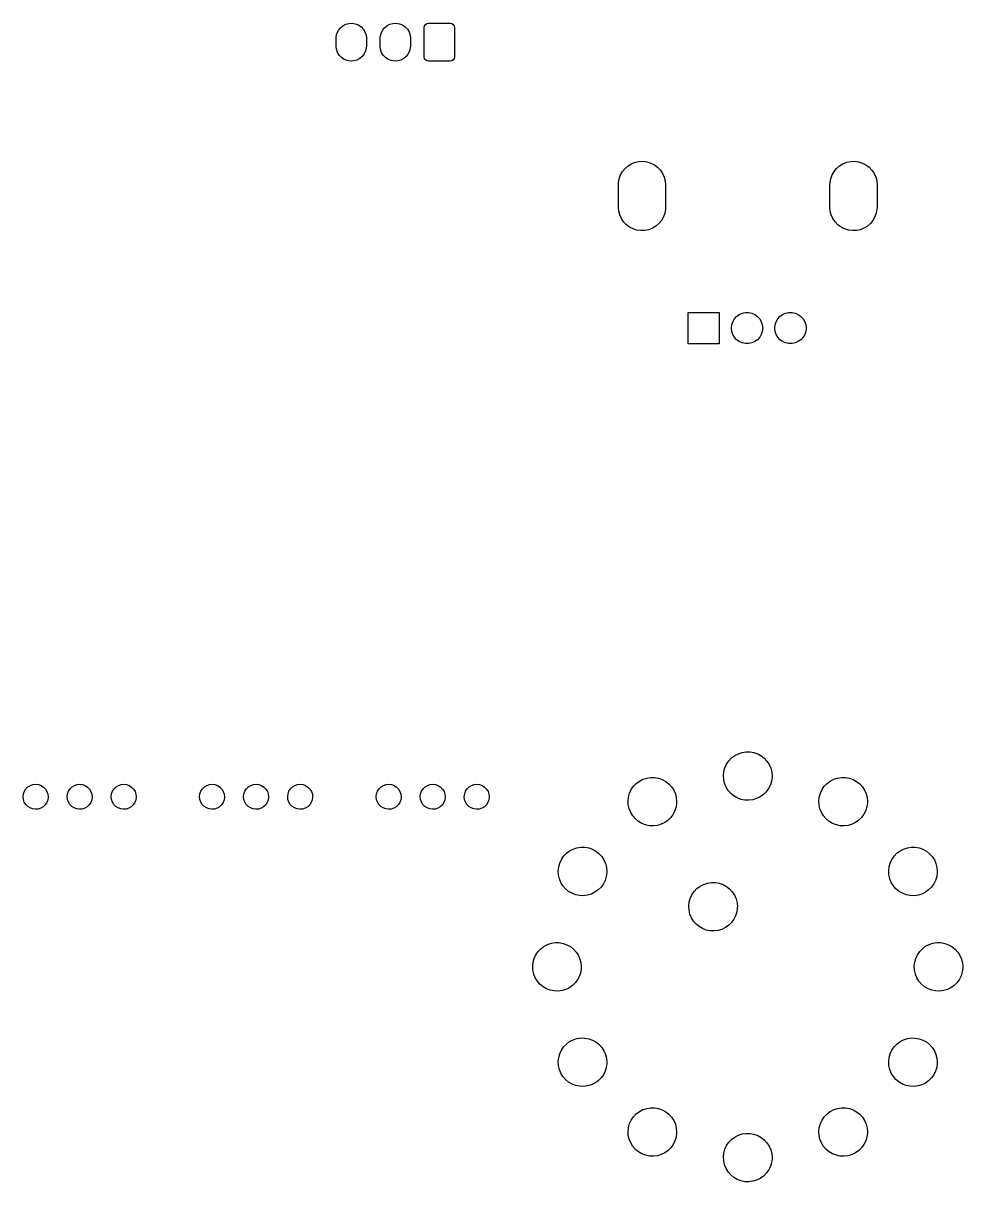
# Model space of a CAD drawing. Extents: x 93 to 206, y -133 to -66.
# Drawn here: x 152.3 to 206.5, y -132.9 to -66.1 of the extents above; entities that cross this region are included whole.
import ezdxf

# ---------------------------------------------------------------- set-up
doc = ezdxf.new("R2010")
doc.units = 0
doc.layers.add('BLACK', color=7, linetype='CONTINUOUS')

msp = doc.modelspace()

# ---------------------------------------------------------------- linework, layer by layer
at = {"layer": 'BLACK', "linetype": 'CONTINUOUS'}
for p, q in [((170.876, -66.1489), (171.057, -66.099)), ((171.057, -66.099), (171.245, -66.0892)), ((171.245, -66.0892), (171.43, -66.1198)), ((171.43, -66.1198), (171.604, -66.1896)), ((173.416, -66.1489), (173.597, -66.099)), ((173.597, -66.099), (173.785, -66.0892)), ((173.785, -66.0892), (173.97, -66.1198)), ((173.97, -66.1198), (174.144, -66.1896)), ((175.479, -66.161), (175.56, -66.1068)), ((175.56, -66.1068), (175.656, -66.0878)), ((175.656, -66.0878), (176.896, -66.0878)), ((176.896, -66.0878), (176.992, -66.1068)), ((176.992, -66.1068), (177.073, -66.161)), ((170.331, -66.8608), (170.372, -66.6774)), ((170.372, -66.6774), (170.452, -66.5071)), ((170.452, -66.5071), (170.566, -66.3578)), ((170.566, -66.3578), (170.71, -66.2365)), ((170.71, -66.2365), (170.876, -66.1489)), ((171.604, -66.1896), (171.76, -66.2953)), ((171.76, -66.2953), (171.889, -66.4318)), ((171.889, -66.4318), (171.986, -66.5929)), ((171.986, -66.5929), (172.046, -66.771)), ((172.046, -66.771), (172.066, -66.9578)), ((172.871, -66.8608), (172.912, -66.6774)), ((172.912, -66.6774), (172.992, -66.5071)), ((172.992, -66.5071), (173.106, -66.3578)), ((173.106, -66.3578), (173.25, -66.2365)), ((173.25, -66.2365), (173.416, -66.1489)), ((174.144, -66.1896), (174.3, -66.2953)), ((174.3, -66.2953), (174.429, -66.4318)), ((174.429, -66.4318), (174.526, -66.5929)), ((174.526, -66.5929), (174.586, -66.771)), ((174.586, -66.771), (174.606, -66.9578)), ((175.406, -66.3378), (175.425, -66.2421)), ((175.406, -68.0278), (175.406, -66.3378)), ((175.425, -66.2421), (175.479, -66.161)), ((177.073, -66.161), (177.127, -66.2421)), ((177.127, -66.2421), (177.146, -66.3378)), ((177.146, -66.3378), (177.146, -68.0278)), ((170.326, -66.9578), (170.331, -66.8608)), ((170.326, -67.4078), (170.326, -66.9578)), ((170.346, -67.5946), (170.326, -67.4078)), ((172.066, -67.4078), (172.061, -67.5048)), ((172.066, -66.9578), (172.066, -67.4078)), ((172.866, -66.9578), (172.871, -66.8608)), ((172.866, -67.4078), (172.866, -66.9578)), ((172.886, -67.5946), (172.866, -67.4078)), ((174.606, -67.4078), (174.601, -67.5048)), ((174.606, -66.9578), (174.606, -67.4078)), ((170.406, -67.7727), (170.346, -67.5946)), ((170.503, -67.9338), (170.406, -67.7727)), ((170.632, -68.0703), (170.503, -67.9338)), ((170.788, -68.176), (170.632, -68.0703)), ((171.682, -68.1291), (171.516, -68.2167)), ((171.826, -68.0078), (171.682, -68.1291)), ((171.94, -67.8585), (171.826, -68.0078)), ((172.02, -67.6882), (171.94, -67.8585)), ((172.061, -67.5048), (172.02, -67.6882)), ((172.946, -67.7727), (172.886, -67.5946)), ((173.043, -67.9338), (172.946, -67.7727)), ((173.172, -68.0703), (173.043, -67.9338)), ((173.328, -68.176), (173.172, -68.0703)), ((174.222, -68.1291), (174.056, -68.2167)), ((174.366, -68.0078), (174.222, -68.1291)), ((174.48, -67.8585), (174.366, -68.0078)), ((174.56, -67.6882), (174.48, -67.8585)), ((174.601, -67.5048), (174.56, -67.6882)), ((175.425, -68.1235), (175.406, -68.0278)), ((175.479, -68.2046), (175.425, -68.1235)), ((177.127, -68.1235), (177.073, -68.2046)), ((177.146, -68.0278), (177.127, -68.1235)), ((170.962, -68.2458), (170.788, -68.176)), ((171.147, -68.2764), (170.962, -68.2458)), ((171.335, -68.2666), (171.147, -68.2764)), ((171.516, -68.2167), (171.335, -68.2666)), ((173.502, -68.2458), (173.328, -68.176)), ((173.687, -68.2764), (173.502, -68.2458)), ((173.875, -68.2666), (173.687, -68.2764)), ((174.056, -68.2167), (173.875, -68.2666)), ((175.56, -68.2588), (175.479, -68.2046)), ((175.656, -68.2778), (175.56, -68.2588)), ((176.896, -68.2778), (175.656, -68.2778)), ((176.992, -68.2588), (176.896, -68.2778)), ((177.073, -68.2046), (176.992, -68.2588)), ((187.355, -74.1946), (187.569, -74.1102)), ((187.569, -74.1102), (187.794, -74.0629)), ((187.794, -74.0629), (188.024, -74.0543)), ((188.024, -74.0543), (188.252, -74.0845)), ((188.252, -74.0845), (188.472, -74.1527)), ((188.472, -74.1527), (188.677, -74.2569)), ((199.547, -74.1946), (199.761, -74.1102)), ((199.761, -74.1102), (199.986, -74.0629)), ((199.986, -74.0629), (200.216, -74.0543)), ((200.216, -74.0543), (200.444, -74.0845)), ((200.444, -74.0845), (200.664, -74.1527)), ((200.664, -74.1527), (200.869, -74.2569)), ((186.725, -74.8423), (186.839, -74.6425)), ((186.839, -74.6425), (186.985, -74.4647)), ((186.985, -74.4647), (187.159, -74.3139)), ((187.159, -74.3139), (187.355, -74.1946)), ((188.677, -74.2569), (188.861, -74.3942)), ((188.861, -74.3942), (189.02, -74.5606)), ((189.02, -74.5606), (189.148, -74.7514)), ((189.148, -74.7514), (189.243, -74.9611)), ((198.917, -74.8423), (199.031, -74.6425)), ((199.031, -74.6425), (199.177, -74.4647)), ((199.177, -74.4647), (199.351, -74.3139)), ((199.351, -74.3139), (199.547, -74.1946)), ((200.869, -74.2569), (201.053, -74.3942)), ((201.053, -74.3942), (201.212, -74.5606)), ((201.212, -74.5606), (201.34, -74.7514)), ((201.34, -74.7514), (201.435, -74.9611)), ((186.6, -75.4128), (186.606, -75.2848)), ((186.6, -76.6928), (186.6, -75.4128)), ((186.606, -75.2848), (186.647, -75.0585)), ((186.647, -75.0585), (186.725, -74.8423)), ((189.243, -74.9611), (189.301, -75.1837)), ((189.301, -75.1837), (189.32, -75.4128)), ((189.32, -75.4128), (189.32, -76.6928)), ((198.792, -75.4128), (198.798, -75.2848)), ((198.792, -76.6928), (198.792, -75.4128)), ((198.798, -75.2848), (198.839, -75.0585)), ((198.839, -75.0585), (198.917, -74.8423)), ((201.435, -74.9611), (201.493, -75.1837)), ((201.493, -75.1837), (201.512, -75.4128)), ((201.512, -75.4128), (201.512, -76.6928)), ((186.619, -76.9219), (186.6, -76.6928)), ((189.314, -76.8208), (189.273, -77.0471)), ((189.32, -76.6928), (189.314, -76.8208)), ((198.811, -76.9219), (198.792, -76.6928)), ((201.506, -76.8208), (201.465, -77.0471)), ((201.512, -76.6928), (201.506, -76.8208)), ((186.677, -77.1445), (186.619, -76.9219)), ((186.772, -77.3542), (186.677, -77.1445)), ((186.9, -77.545), (186.772, -77.3542)), ((189.081, -77.4631), (188.935, -77.6409)), ((189.195, -77.2633), (189.081, -77.4631)), ((189.273, -77.0471), (189.195, -77.2633)), ((198.869, -77.1445), (198.811, -76.9219)), ((198.964, -77.3542), (198.869, -77.1445)), ((199.092, -77.545), (198.964, -77.3542)), ((201.273, -77.4631), (201.127, -77.6409)), ((201.387, -77.2633), (201.273, -77.4631)), ((201.465, -77.0471), (201.387, -77.2633)), ((187.059, -77.7114), (186.9, -77.545)), ((187.243, -77.8487), (187.059, -77.7114)), ((187.448, -77.9529), (187.243, -77.8487)), ((187.668, -78.0211), (187.448, -77.9529)), ((187.896, -78.0513), (187.668, -78.0211)), ((188.126, -78.0427), (187.896, -78.0513)), ((188.351, -77.9954), (188.126, -78.0427)), ((188.565, -77.911), (188.351, -77.9954)), ((188.761, -77.7917), (188.565, -77.911)), ((188.935, -77.6409), (188.761, -77.7917)), ((199.251, -77.7114), (199.092, -77.545)), ((199.435, -77.8487), (199.251, -77.7114)), ((199.64, -77.9529), (199.435, -77.8487)), ((199.86, -78.0211), (199.64, -77.9529)), ((200.088, -78.0513), (199.86, -78.0211)), ((200.318, -78.0427), (200.088, -78.0513)), ((200.543, -77.9954), (200.318, -78.0427)), ((200.757, -77.911), (200.543, -77.9954)), ((200.953, -77.7917), (200.757, -77.911)), ((201.127, -77.6409), (200.953, -77.7917)), ((190.616, -84.5728), (190.616, -82.7728)), ((190.616, -82.7728), (192.416, -82.7728)), ((192.416, -82.7728), (192.416, -84.5728)), ((193.566, -82.8934), (193.738, -82.8168)), ((193.738, -82.8168), (193.922, -82.7777)), ((193.922, -82.7777), (194.11, -82.7777)), ((194.11, -82.7777), (194.294, -82.8168)), ((194.294, -82.8168), (194.466, -82.8934)), ((196.066, -82.8934), (196.238, -82.8168)), ((196.238, -82.8168), (196.422, -82.7777)), ((196.422, -82.7777), (196.61, -82.7777)), ((196.61, -82.7777), (196.794, -82.8168)), ((196.794, -82.8168), (196.966, -82.8934)), ((193.116, -83.6728), (193.136, -83.4857)), ((193.136, -83.4857), (193.194, -83.3067)), ((193.194, -83.3067), (193.288, -83.1438)), ((193.288, -83.1438), (193.414, -83.004)), ((193.414, -83.004), (193.566, -82.8934)), ((194.466, -82.8934), (194.618, -83.004)), ((194.618, -83.004), (194.744, -83.1438)), ((194.744, -83.1438), (194.838, -83.3067)), ((194.838, -83.3067), (194.896, -83.4857)), ((194.896, -83.4857), (194.916, -83.6728)), ((195.616, -83.6728), (195.636, -83.4857)), ((195.636, -83.4857), (195.694, -83.3067)), ((195.694, -83.3067), (195.788, -83.1438)), ((195.788, -83.1438), (195.914, -83.004)), ((195.914, -83.004), (196.066, -82.8934)), ((196.966, -82.8934), (197.118, -83.004)), ((197.118, -83.004), (197.244, -83.1438)), ((197.244, -83.1438), (197.338, -83.3067)), ((197.338, -83.3067), (197.396, -83.4857)), ((197.396, -83.4857), (197.416, -83.6728)), ((193.136, -83.8599), (193.116, -83.6728)), ((193.194, -84.0389), (193.136, -83.8599)), ((193.288, -84.2018), (193.194, -84.0389)), ((194.838, -84.0389), (194.744, -84.2018)), ((194.896, -83.8599), (194.838, -84.0389)), ((194.916, -83.6728), (194.896, -83.8599)), ((195.636, -83.8599), (195.616, -83.6728)), ((195.694, -84.0389), (195.636, -83.8599)), ((195.788, -84.2018), (195.694, -84.0389)), ((197.338, -84.0389), (197.244, -84.2018)), ((197.396, -83.8599), (197.338, -84.0389)), ((197.416, -83.6728), (197.396, -83.8599)), ((192.416, -84.5728), (190.616, -84.5728)), ((193.414, -84.3416), (193.288, -84.2018)), ((193.566, -84.4522), (193.414, -84.3416)), ((193.738, -84.5288), (193.566, -84.4522)), ((193.922, -84.5679), (193.738, -84.5288)), ((194.11, -84.5679), (193.922, -84.5679)), ((194.294, -84.5288), (194.11, -84.5679)), ((194.466, -84.4522), (194.294, -84.5288)), ((194.618, -84.3416), (194.466, -84.4522)), ((194.744, -84.2018), (194.618, -84.3416)), ((195.914, -84.3416), (195.788, -84.2018)), ((196.066, -84.4522), (195.914, -84.3416)), ((196.238, -84.5288), (196.066, -84.4522)), ((196.422, -84.5679), (196.238, -84.5288)), ((196.61, -84.5679), (196.422, -84.5679)), ((196.794, -84.5288), (196.61, -84.5679)), ((196.966, -84.4522), (196.794, -84.5288)), ((197.118, -84.3416), (196.966, -84.4522)), ((197.244, -84.2018), (197.118, -84.3416)), ((193.31, -108.318), (193.513, -108.212)), ((193.513, -108.212), (193.732, -108.141)), ((193.732, -108.141), (193.958, -108.106)), ((193.958, -108.106), (194.188, -108.109)), ((194.188, -108.109), (194.414, -108.149)), ((194.414, -108.149), (194.63, -108.226)), ((194.63, -108.226), (194.831, -108.337)), ((192.742, -109.019), (192.839, -108.811)), ((192.839, -108.811), (192.968, -108.622)), ((192.968, -108.622), (193.127, -108.456)), ((193.127, -108.456), (193.31, -108.318)), ((194.831, -108.337), (195.011, -108.479)), ((195.011, -108.479), (195.165, -108.649)), ((195.165, -108.649), (195.29, -108.841)), ((195.29, -108.841), (195.381, -109.052)), ((192.656, -109.469), (192.681, -109.24)), ((192.67, -109.698), (192.656, -109.469)), ((192.681, -109.24), (192.742, -109.019)), ((195.381, -109.052), (195.437, -109.274)), ((195.454, -109.571), (195.424, -109.799)), ((195.437, -109.274), (195.456, -109.503)), ((195.456, -109.503), (195.454, -109.571)), ((152.442, -110.243), (152.556, -110.131)), ((152.556, -110.131), (152.693, -110.047)), ((152.693, -110.047), (152.845, -109.995)), ((152.845, -109.995), (153.005, -109.978)), ((153.005, -109.978), (153.164, -109.997)), ((153.164, -109.997), (153.315, -110.051)), ((153.315, -110.051), (153.451, -110.137)), ((153.451, -110.137), (153.564, -110.251)), ((154.982, -110.243), (155.096, -110.131)), ((155.096, -110.131), (155.233, -110.047)), ((155.233, -110.047), (155.385, -109.995)), ((155.385, -109.995), (155.545, -109.978)), ((155.545, -109.978), (155.704, -109.997)), ((155.704, -109.997), (155.855, -110.051)), ((155.855, -110.051), (155.991, -110.137)), ((155.991, -110.137), (156.104, -110.251)), ((157.522, -110.243), (157.636, -110.131)), ((157.636, -110.131), (157.773, -110.047)), ((157.773, -110.047), (157.925, -109.995)), ((157.925, -109.995), (158.085, -109.978)), ((158.085, -109.978), (158.244, -109.997)), ((158.244, -109.997), (158.395, -110.051)), ((158.395, -110.051), (158.531, -110.137)), ((158.531, -110.137), (158.644, -110.251)), ((162.612, -110.243), (162.726, -110.131)), ((162.726, -110.131), (162.863, -110.047)), ((162.863, -110.047), (163.015, -109.995)), ((163.015, -109.995), (163.175, -109.978)), ((163.175, -109.978), (163.334, -109.997)), ((163.334, -109.997), (163.485, -110.051)), ((163.485, -110.051), (163.621, -110.137)), ((163.621, -110.137), (163.734, -110.251)), ((165.152, -110.243), (165.266, -110.131)), ((165.266, -110.131), (165.403, -110.047)), ((165.403, -110.047), (165.555, -109.995)), ((165.555, -109.995), (165.715, -109.978)), ((165.715, -109.978), (165.874, -109.997)), ((165.874, -109.997), (166.025, -110.051)), ((166.025, -110.051), (166.161, -110.137)), ((166.161, -110.137), (166.274, -110.251)), ((167.692, -110.243), (167.806, -110.131)), ((167.806, -110.131), (167.943, -110.047)), ((167.943, -110.047), (168.095, -109.995)), ((168.095, -109.995), (168.255, -109.978)), ((168.255, -109.978), (168.414, -109.997)), ((168.414, -109.997), (168.565, -110.051)), ((168.565, -110.051), (168.701, -110.137)), ((168.701, -110.137), (168.814, -110.251)), ((172.797, -110.243), (172.912, -110.131)), ((172.912, -110.131), (173.048, -110.047)), ((173.048, -110.047), (173.2, -109.995)), ((173.2, -109.995), (173.36, -109.978)), ((173.36, -109.978), (173.519, -109.997)), ((173.519, -109.997), (173.671, -110.051)), ((173.671, -110.051), (173.806, -110.137)), ((173.806, -110.137), (173.919, -110.251)), ((175.337, -110.243), (175.452, -110.131)), ((175.452, -110.131), (175.588, -110.047)), ((175.588, -110.047), (175.74, -109.995)), ((175.74, -109.995), (175.9, -109.978)), ((175.9, -109.978), (176.059, -109.997)), ((176.059, -109.997), (176.211, -110.051)), ((176.211, -110.051), (176.346, -110.137)), ((176.346, -110.137), (176.459, -110.251)), ((177.877, -110.243), (177.992, -110.131)), ((177.992, -110.131), (178.128, -110.047)), ((178.128, -110.047), (178.28, -109.995)), ((178.28, -109.995), (178.44, -109.978)), ((178.44, -109.978), (178.599, -109.997)), ((178.599, -109.997), (178.751, -110.051)), ((178.751, -110.051), (178.886, -110.137)), ((178.886, -110.137), (178.999, -110.251)), ((187.339, -110.285), (187.468, -110.095)), ((187.468, -110.095), (187.627, -109.93)), ((187.627, -109.93), (187.81, -109.792)), ((187.81, -109.792), (188.013, -109.686)), ((188.013, -109.686), (188.232, -109.615)), ((188.232, -109.615), (188.458, -109.58)), ((188.458, -109.58), (188.688, -109.583)), ((188.688, -109.583), (188.914, -109.623)), ((188.914, -109.623), (189.13, -109.7)), ((189.13, -109.7), (189.331, -109.81)), ((189.331, -109.81), (189.511, -109.953)), ((189.511, -109.953), (189.665, -110.122)), ((189.665, -110.122), (189.79, -110.315)), ((192.72, -109.921), (192.67, -109.698)), ((192.806, -110.134), (192.72, -109.921)), ((192.926, -110.33), (192.806, -110.134)), ((195.256, -110.224), (195.122, -110.41)), ((195.358, -110.018), (195.256, -110.224)), ((195.424, -109.799), (195.358, -110.018)), ((198.339, -110.285), (198.468, -110.095)), ((198.468, -110.095), (198.627, -109.93)), ((198.627, -109.93), (198.81, -109.792)), ((198.81, -109.792), (199.013, -109.686)), ((199.013, -109.686), (199.232, -109.615)), ((199.232, -109.615), (199.458, -109.58)), ((199.458, -109.58), (199.688, -109.583)), ((199.688, -109.583), (199.914, -109.623)), ((199.914, -109.623), (200.13, -109.7)), ((200.13, -109.7), (200.331, -109.81)), ((200.331, -109.81), (200.511, -109.953)), ((200.511, -109.953), (200.665, -110.122)), ((200.665, -110.122), (200.79, -110.315)), ((152.28, -110.688), (152.3, -110.529)), ((152.295, -110.848), (152.28, -110.688)), ((152.346, -111), (152.295, -110.848)), ((152.3, -110.529), (152.355, -110.378)), ((152.355, -110.378), (152.442, -110.243)), ((153.564, -110.251), (153.649, -110.387)), ((153.697, -110.877), (153.64, -111.028)), ((153.649, -110.387), (153.702, -110.539)), ((153.719, -110.719), (153.697, -110.877)), ((153.702, -110.539), (153.72, -110.698)), ((153.72, -110.698), (153.719, -110.719)), ((154.82, -110.688), (154.84, -110.529)), ((154.835, -110.848), (154.82, -110.688)), ((154.886, -111), (154.835, -110.848)), ((154.84, -110.529), (154.895, -110.378)), ((154.895, -110.378), (154.982, -110.243)), ((156.104, -110.251), (156.189, -110.387)), ((156.237, -110.877), (156.18, -111.028)), ((156.189, -110.387), (156.242, -110.539)), ((156.259, -110.719), (156.237, -110.877)), ((156.242, -110.539), (156.26, -110.698)), ((156.26, -110.698), (156.259, -110.719)), ((157.36, -110.688), (157.38, -110.529)), ((157.375, -110.848), (157.36, -110.688)), ((157.426, -111), (157.375, -110.848)), ((157.38, -110.529), (157.435, -110.378)), ((157.435, -110.378), (157.522, -110.243)), ((158.644, -110.251), (158.729, -110.387)), ((158.777, -110.877), (158.72, -111.028)), ((158.729, -110.387), (158.782, -110.539)), ((158.799, -110.719), (158.777, -110.877)), ((158.782, -110.539), (158.8, -110.698)), ((158.8, -110.698), (158.799, -110.719)), ((162.45, -110.688), (162.47, -110.529)), ((162.465, -110.848), (162.45, -110.688)), ((162.516, -111), (162.465, -110.848)), ((162.47, -110.529), (162.525, -110.378)), ((162.525, -110.378), (162.612, -110.243)), ((163.734, -110.251), (163.819, -110.387)), ((163.867, -110.877), (163.81, -111.028)), ((163.819, -110.387), (163.872, -110.539)), ((163.889, -110.719), (163.867, -110.877)), ((163.872, -110.539), (163.89, -110.698)), ((163.89, -110.698), (163.889, -110.719)), ((164.99, -110.688), (165.01, -110.529)), ((165.005, -110.848), (164.99, -110.688)), ((165.056, -111), (165.005, -110.848)), ((165.01, -110.529), (165.065, -110.378)), ((165.065, -110.378), (165.152, -110.243)), ((166.274, -110.251), (166.359, -110.387)), ((166.407, -110.877), (166.35, -111.028)), ((166.359, -110.387), (166.412, -110.539)), ((166.429, -110.719), (166.407, -110.877)), ((166.412, -110.539), (166.43, -110.698)), ((166.43, -110.698), (166.429, -110.719)), ((167.53, -110.688), (167.55, -110.529)), ((167.545, -110.848), (167.53, -110.688)), ((167.596, -111), (167.545, -110.848)), ((167.55, -110.529), (167.605, -110.378)), ((167.605, -110.378), (167.692, -110.243)), ((168.814, -110.251), (168.899, -110.387)), ((168.947, -110.877), (168.89, -111.028)), ((168.899, -110.387), (168.952, -110.539)), ((168.969, -110.719), (168.947, -110.877)), ((168.952, -110.539), (168.97, -110.698)), ((168.97, -110.698), (168.969, -110.719)), ((172.635, -110.688), (172.655, -110.529)), ((172.651, -110.848), (172.635, -110.688)), ((172.701, -111), (172.651, -110.848)), ((172.655, -110.529), (172.71, -110.378)), ((172.71, -110.378), (172.797, -110.243)), ((173.919, -110.251), (174.004, -110.387)), ((174.052, -110.877), (173.995, -111.028)), ((174.004, -110.387), (174.057, -110.539)), ((174.075, -110.719), (174.052, -110.877)), ((174.057, -110.539), (174.075, -110.698)), ((174.075, -110.698), (174.075, -110.719)), ((175.175, -110.688), (175.195, -110.529)), ((175.191, -110.848), (175.175, -110.688)), ((175.241, -111), (175.191, -110.848)), ((175.195, -110.529), (175.25, -110.378)), ((175.25, -110.378), (175.337, -110.243)), ((176.459, -110.251), (176.544, -110.387)), ((176.592, -110.877), (176.535, -111.028)), ((176.544, -110.387), (176.597, -110.539)), ((176.615, -110.719), (176.592, -110.877)), ((176.597, -110.539), (176.615, -110.698)), ((176.615, -110.698), (176.615, -110.719)), ((177.715, -110.688), (177.735, -110.529)), ((177.731, -110.848), (177.715, -110.688)), ((177.781, -111), (177.731, -110.848)), ((177.735, -110.529), (177.79, -110.378)), ((177.79, -110.378), (177.877, -110.243)), ((178.999, -110.251), (179.084, -110.387)), ((179.132, -110.877), (179.075, -111.028)), ((179.084, -110.387), (179.137, -110.539)), ((179.155, -110.719), (179.132, -110.877)), ((179.137, -110.539), (179.155, -110.698)), ((179.155, -110.698), (179.155, -110.719)), ((187.156, -110.942), (187.181, -110.714)), ((187.181, -110.714), (187.242, -110.493)), ((187.242, -110.493), (187.339, -110.285)), ((189.79, -110.315), (189.881, -110.525)), ((189.881, -110.525), (189.937, -110.748)), ((189.937, -110.748), (189.956, -110.977)), ((193.076, -110.503), (192.926, -110.33)), ((193.253, -110.65), (193.076, -110.503)), ((193.451, -110.765), (193.253, -110.65)), ((193.665, -110.847), (193.451, -110.765)), ((193.89, -110.893), (193.665, -110.847)), ((194.12, -110.901), (193.89, -110.893)), ((194.347, -110.872), (194.12, -110.901)), ((194.567, -110.806), (194.347, -110.872)), ((194.773, -110.705), (194.567, -110.806)), ((194.96, -110.572), (194.773, -110.705)), ((195.122, -110.41), (194.96, -110.572)), ((198.156, -110.942), (198.181, -110.714)), ((198.181, -110.714), (198.242, -110.493)), ((198.242, -110.493), (198.339, -110.285)), ((200.79, -110.315), (200.881, -110.525)), ((200.881, -110.525), (200.937, -110.748)), ((200.937, -110.748), (200.956, -110.977)), ((152.429, -111.138), (152.346, -111)), ((152.541, -111.253), (152.429, -111.138)), ((152.675, -111.341), (152.541, -111.253)), ((152.825, -111.397), (152.675, -111.341)), ((152.985, -111.418), (152.825, -111.397)), ((153.144, -111.404), (152.985, -111.418)), ((153.297, -111.354), (153.144, -111.404)), ((153.435, -111.272), (153.297, -111.354)), ((153.551, -111.161), (153.435, -111.272)), ((153.64, -111.028), (153.551, -111.161)), ((154.969, -111.138), (154.886, -111)), ((155.081, -111.253), (154.969, -111.138)), ((155.215, -111.341), (155.081, -111.253)), ((155.365, -111.397), (155.215, -111.341)), ((155.525, -111.418), (155.365, -111.397)), ((155.684, -111.404), (155.525, -111.418)), ((155.837, -111.354), (155.684, -111.404)), ((155.975, -111.272), (155.837, -111.354)), ((156.091, -111.161), (155.975, -111.272)), ((156.18, -111.028), (156.091, -111.161)), ((157.509, -111.138), (157.426, -111)), ((157.621, -111.253), (157.509, -111.138)), ((157.755, -111.341), (157.621, -111.253)), ((157.905, -111.397), (157.755, -111.341)), ((158.065, -111.418), (157.905, -111.397)), ((158.224, -111.404), (158.065, -111.418)), ((158.377, -111.354), (158.224, -111.404)), ((158.515, -111.272), (158.377, -111.354)), ((158.631, -111.161), (158.515, -111.272)), ((158.72, -111.028), (158.631, -111.161)), ((162.599, -111.138), (162.516, -111)), ((162.711, -111.253), (162.599, -111.138)), ((162.845, -111.341), (162.711, -111.253)), ((162.995, -111.397), (162.845, -111.341)), ((163.155, -111.418), (162.995, -111.397)), ((163.314, -111.404), (163.155, -111.418)), ((163.467, -111.354), (163.314, -111.404)), ((163.605, -111.272), (163.467, -111.354)), ((163.721, -111.161), (163.605, -111.272)), ((163.81, -111.028), (163.721, -111.161)), ((165.139, -111.138), (165.056, -111)), ((165.251, -111.253), (165.139, -111.138)), ((165.385, -111.341), (165.251, -111.253)), ((165.535, -111.397), (165.385, -111.341)), ((165.695, -111.418), (165.535, -111.397)), ((165.854, -111.404), (165.695, -111.418)), ((166.007, -111.354), (165.854, -111.404)), ((166.145, -111.272), (166.007, -111.354)), ((166.261, -111.161), (166.145, -111.272)), ((166.35, -111.028), (166.261, -111.161)), ((167.679, -111.138), (167.596, -111)), ((167.791, -111.253), (167.679, -111.138)), ((167.925, -111.341), (167.791, -111.253)), ((168.075, -111.397), (167.925, -111.341)), ((168.235, -111.418), (168.075, -111.397)), ((168.394, -111.404), (168.235, -111.418)), ((168.547, -111.354), (168.394, -111.404)), ((168.685, -111.272), (168.547, -111.354)), ((168.801, -111.161), (168.685, -111.272)), ((168.89, -111.028), (168.801, -111.161)), ((172.785, -111.138), (172.701, -111)), ((172.896, -111.253), (172.785, -111.138)), ((173.03, -111.341), (172.896, -111.253)), ((173.181, -111.397), (173.03, -111.341)), ((173.34, -111.418), (173.181, -111.397)), ((173.5, -111.404), (173.34, -111.418)), ((173.652, -111.354), (173.5, -111.404)), ((173.79, -111.272), (173.652, -111.354)), ((173.907, -111.161), (173.79, -111.272)), ((173.995, -111.028), (173.907, -111.161)), ((175.325, -111.138), (175.241, -111)), ((175.436, -111.253), (175.325, -111.138)), ((175.57, -111.341), (175.436, -111.253)), ((175.721, -111.397), (175.57, -111.341)), ((175.88, -111.418), (175.721, -111.397)), ((176.04, -111.404), (175.88, -111.418)), ((176.192, -111.354), (176.04, -111.404)), ((176.33, -111.272), (176.192, -111.354)), ((176.447, -111.161), (176.33, -111.272)), ((176.535, -111.028), (176.447, -111.161)), ((177.865, -111.138), (177.781, -111)), ((177.976, -111.253), (177.865, -111.138)), ((178.11, -111.341), (177.976, -111.253)), ((178.261, -111.397), (178.11, -111.341)), ((178.42, -111.418), (178.261, -111.397)), ((178.58, -111.404), (178.42, -111.418)), ((178.732, -111.354), (178.58, -111.404)), ((178.87, -111.272), (178.732, -111.354)), ((178.987, -111.161), (178.87, -111.272)), ((179.075, -111.028), (178.987, -111.161)), ((187.17, -111.171), (187.156, -110.942)), ((187.22, -111.395), (187.17, -111.171)), ((187.306, -111.608), (187.22, -111.395)), ((189.858, -111.492), (189.756, -111.698)), ((189.924, -111.272), (189.858, -111.492)), ((189.954, -111.045), (189.924, -111.272)), ((189.956, -110.977), (189.954, -111.045)), ((198.17, -111.171), (198.156, -110.942)), ((198.22, -111.395), (198.17, -111.171)), ((198.306, -111.608), (198.22, -111.395)), ((200.858, -111.492), (200.756, -111.698)), ((200.924, -111.272), (200.858, -111.492)), ((200.954, -111.045), (200.924, -111.272)), ((200.956, -110.977), (200.954, -111.045)), ((187.426, -111.803), (187.306, -111.608)), ((187.576, -111.977), (187.426, -111.803)), ((187.753, -112.123), (187.576, -111.977)), ((187.951, -112.239), (187.753, -112.123)), ((188.165, -112.321), (187.951, -112.239)), ((189.273, -112.179), (189.067, -112.28)), ((189.46, -112.046), (189.273, -112.179)), ((189.622, -111.884), (189.46, -112.046)), ((189.756, -111.698), (189.622, -111.884)), ((198.426, -111.803), (198.306, -111.608)), ((198.576, -111.977), (198.426, -111.803)), ((198.753, -112.123), (198.576, -111.977)), ((198.951, -112.239), (198.753, -112.123)), ((199.165, -112.321), (198.951, -112.239)), ((200.273, -112.179), (200.067, -112.28)), ((200.46, -112.046), (200.273, -112.179)), ((200.622, -111.884), (200.46, -112.046)), ((200.756, -111.698), (200.622, -111.884)), ((188.39, -112.367), (188.165, -112.321)), ((188.62, -112.375), (188.39, -112.367)), ((188.847, -112.346), (188.62, -112.375)), ((189.067, -112.28), (188.847, -112.346)), ((199.39, -112.367), (199.165, -112.321)), ((199.62, -112.375), (199.39, -112.367)), ((199.847, -112.346), (199.62, -112.375)), ((200.067, -112.28), (199.847, -112.346)), ((183.312, -114.311), (183.442, -114.122)), ((183.442, -114.122), (183.6, -113.956)), ((183.6, -113.956), (183.784, -113.818)), ((183.784, -113.818), (183.987, -113.712)), ((183.987, -113.712), (184.205, -113.641)), ((184.205, -113.641), (184.432, -113.606)), ((184.432, -113.606), (184.661, -113.609)), ((184.661, -113.609), (184.887, -113.649)), ((184.887, -113.649), (185.104, -113.726)), ((185.104, -113.726), (185.304, -113.837)), ((185.304, -113.837), (185.485, -113.979)), ((185.485, -113.979), (185.639, -114.149)), ((185.639, -114.149), (185.764, -114.341)), ((202.365, -114.311), (202.494, -114.122)), ((202.494, -114.122), (202.653, -113.956)), ((202.653, -113.956), (202.836, -113.818)), ((202.836, -113.818), (203.04, -113.712)), ((203.04, -113.712), (203.258, -113.641)), ((203.258, -113.641), (203.485, -113.606)), ((203.485, -113.606), (203.714, -113.609)), ((203.714, -113.609), (203.94, -113.649)), ((203.94, -113.649), (204.156, -113.726)), ((204.156, -113.726), (204.357, -113.837)), ((204.357, -113.837), (204.537, -113.979)), ((204.537, -113.979), (204.691, -114.149)), ((204.691, -114.149), (204.816, -114.341)), ((183.13, -114.969), (183.155, -114.74)), ((183.155, -114.74), (183.216, -114.519)), ((183.216, -114.519), (183.312, -114.311)), ((185.764, -114.341), (185.855, -114.552)), ((185.855, -114.552), (185.911, -114.774)), ((185.911, -114.774), (185.93, -115.003)), ((202.183, -114.969), (202.207, -114.74)), ((202.207, -114.74), (202.268, -114.519)), ((202.268, -114.519), (202.365, -114.311)), ((204.816, -114.341), (204.908, -114.552)), ((204.908, -114.552), (204.963, -114.774)), ((204.963, -114.774), (204.982, -115.003)), ((183.143, -115.198), (183.13, -114.969)), ((183.194, -115.421), (183.143, -115.198)), ((183.28, -115.634), (183.194, -115.421)), ((185.831, -115.518), (185.73, -115.724)), ((185.898, -115.299), (185.831, -115.518)), ((185.928, -115.071), (185.898, -115.299)), ((185.93, -115.003), (185.928, -115.071)), ((202.196, -115.198), (202.183, -114.969)), ((202.246, -115.421), (202.196, -115.198)), ((202.333, -115.634), (202.246, -115.421)), ((204.884, -115.518), (204.782, -115.724)), ((204.951, -115.299), (204.884, -115.518)), ((204.981, -115.071), (204.951, -115.299)), ((204.982, -115.003), (204.981, -115.071)), ((183.4, -115.83), (183.28, -115.634)), ((183.55, -116.003), (183.4, -115.83)), ((183.727, -116.15), (183.55, -116.003)), ((183.925, -116.265), (183.727, -116.15)), ((185.247, -116.205), (185.041, -116.306)), ((185.433, -116.072), (185.247, -116.205)), ((185.596, -115.91), (185.433, -116.072)), ((185.73, -115.724), (185.596, -115.91)), ((190.839, -116.347), (190.968, -116.158)), ((190.968, -116.158), (191.127, -115.992)), ((191.127, -115.992), (191.31, -115.854)), ((191.31, -115.854), (191.513, -115.748)), ((191.513, -115.748), (191.732, -115.677)), ((191.732, -115.677), (191.958, -115.642)), ((191.958, -115.642), (192.188, -115.645)), ((192.188, -115.645), (192.414, -115.685)), ((192.414, -115.685), (192.63, -115.762)), ((192.63, -115.762), (192.831, -115.873)), ((192.831, -115.873), (193.011, -116.015)), ((193.011, -116.015), (193.165, -116.184)), ((193.165, -116.184), (193.29, -116.377)), ((202.453, -115.83), (202.333, -115.634)), ((202.603, -116.003), (202.453, -115.83)), ((202.779, -116.15), (202.603, -116.003)), ((202.977, -116.265), (202.779, -116.15)), ((204.299, -116.205), (204.093, -116.306)), ((204.486, -116.072), (204.299, -116.205)), ((204.648, -115.91), (204.486, -116.072)), ((204.782, -115.724), (204.648, -115.91)), ((184.139, -116.347), (183.925, -116.265)), ((184.364, -116.393), (184.139, -116.347)), ((184.593, -116.401), (184.364, -116.393)), ((184.821, -116.372), (184.593, -116.401)), ((185.041, -116.306), (184.821, -116.372)), ((190.656, -117.004), (190.681, -116.776)), ((190.681, -116.776), (190.742, -116.555)), ((190.742, -116.555), (190.839, -116.347)), ((193.29, -116.377), (193.381, -116.588)), ((193.381, -116.588), (193.437, -116.81)), ((193.437, -116.81), (193.456, -117.039)), ((203.192, -116.347), (202.977, -116.265)), ((203.417, -116.393), (203.192, -116.347)), ((203.646, -116.401), (203.417, -116.393)), ((203.873, -116.372), (203.646, -116.401)), ((204.093, -116.306), (203.873, -116.372)), ((190.67, -117.234), (190.656, -117.004)), ((190.72, -117.457), (190.67, -117.234)), ((190.806, -117.67), (190.72, -117.457)), ((193.358, -117.554), (193.256, -117.76)), ((193.424, -117.335), (193.358, -117.554)), ((193.454, -117.107), (193.424, -117.335)), ((193.456, -117.039), (193.454, -117.107)), ((190.926, -117.866), (190.806, -117.67)), ((191.076, -118.039), (190.926, -117.866)), ((191.253, -118.186), (191.076, -118.039)), ((191.451, -118.301), (191.253, -118.186)), ((192.773, -118.241), (192.567, -118.342)), ((192.96, -118.108), (192.773, -118.241)), ((193.122, -117.946), (192.96, -118.108)), ((193.256, -117.76), (193.122, -117.946)), ((191.665, -118.383), (191.451, -118.301)), ((191.89, -118.429), (191.665, -118.383)), ((192.12, -118.437), (191.89, -118.429)), ((192.347, -118.408), (192.12, -118.437)), ((192.567, -118.342), (192.347, -118.408)), ((181.968, -119.622), (182.127, -119.456)), ((182.127, -119.456), (182.31, -119.318)), ((182.31, -119.318), (182.513, -119.212)), ((182.513, -119.212), (182.732, -119.141)), ((182.732, -119.141), (182.958, -119.106)), ((182.958, -119.106), (183.188, -119.109)), ((183.188, -119.109), (183.414, -119.149)), ((183.414, -119.149), (183.63, -119.226)), ((183.63, -119.226), (183.831, -119.337)), ((183.831, -119.337), (184.011, -119.479)), ((184.011, -119.479), (184.165, -119.649)), ((203.968, -119.622), (204.127, -119.456)), ((204.127, -119.456), (204.31, -119.318)), ((204.31, -119.318), (204.513, -119.212)), ((204.513, -119.212), (204.732, -119.141)), ((204.732, -119.141), (204.958, -119.106)), ((204.958, -119.106), (205.188, -119.109)), ((205.188, -119.109), (205.414, -119.149)), ((205.414, -119.149), (205.63, -119.226)), ((205.63, -119.226), (205.831, -119.337)), ((205.831, -119.337), (206.011, -119.479)), ((206.011, -119.479), (206.165, -119.649)), ((181.656, -120.469), (181.681, -120.24)), ((181.681, -120.24), (181.742, -120.019)), ((181.742, -120.019), (181.839, -119.811)), ((181.839, -119.811), (181.968, -119.622)), ((184.165, -119.649), (184.29, -119.841)), ((184.29, -119.841), (184.381, -120.052)), ((184.381, -120.052), (184.437, -120.274)), ((203.656, -120.469), (203.681, -120.24)), ((203.681, -120.24), (203.742, -120.019)), ((203.742, -120.019), (203.839, -119.811)), ((203.839, -119.811), (203.968, -119.622)), ((206.165, -119.649), (206.29, -119.841)), ((206.29, -119.841), (206.381, -120.052)), ((206.381, -120.052), (206.437, -120.274)), ((181.67, -120.698), (181.656, -120.469)), ((181.72, -120.921), (181.67, -120.698)), ((181.806, -121.134), (181.72, -120.921)), ((184.424, -120.799), (184.358, -121.018)), ((184.454, -120.571), (184.424, -120.799)), ((184.437, -120.274), (184.456, -120.503)), ((184.456, -120.503), (184.454, -120.571)), ((203.67, -120.698), (203.656, -120.469)), ((203.72, -120.921), (203.67, -120.698)), ((203.806, -121.134), (203.72, -120.921)), ((206.424, -120.799), (206.358, -121.018)), ((206.454, -120.571), (206.424, -120.799)), ((206.437, -120.274), (206.456, -120.503)), ((206.456, -120.503), (206.454, -120.571)), ((181.926, -121.33), (181.806, -121.134)), ((182.076, -121.503), (181.926, -121.33)), ((182.253, -121.65), (182.076, -121.503)), ((183.96, -121.572), (183.773, -121.705)), ((184.122, -121.41), (183.96, -121.572)), ((184.256, -121.224), (184.122, -121.41)), ((184.358, -121.018), (184.256, -121.224)), ((203.926, -121.33), (203.806, -121.134)), ((204.076, -121.503), (203.926, -121.33)), ((204.253, -121.65), (204.076, -121.503)), ((205.96, -121.572), (205.773, -121.705)), ((206.122, -121.41), (205.96, -121.572)), ((206.256, -121.224), (206.122, -121.41)), ((206.358, -121.018), (206.256, -121.224)), ((182.451, -121.765), (182.253, -121.65)), ((182.665, -121.847), (182.451, -121.765)), ((182.89, -121.893), (182.665, -121.847)), ((183.12, -121.901), (182.89, -121.893)), ((183.347, -121.872), (183.12, -121.901)), ((183.567, -121.806), (183.347, -121.872)), ((183.773, -121.705), (183.567, -121.806)), ((204.451, -121.765), (204.253, -121.65)), ((204.665, -121.847), (204.451, -121.765)), ((204.89, -121.893), (204.665, -121.847)), ((205.12, -121.901), (204.89, -121.893)), ((205.347, -121.872), (205.12, -121.901)), ((205.567, -121.806), (205.347, -121.872)), ((205.773, -121.705), (205.567, -121.806)), ((183.6, -124.956), (183.784, -124.818)), ((183.784, -124.818), (183.987, -124.712)), ((183.987, -124.712), (184.205, -124.641)), ((184.205, -124.641), (184.432, -124.606)), ((184.432, -124.606), (184.661, -124.609)), ((184.661, -124.609), (184.887, -124.649)), ((184.887, -124.649), (185.104, -124.726)), ((185.104, -124.726), (185.304, -124.837)), ((185.304, -124.837), (185.485, -124.979)), ((202.653, -124.956), (202.836, -124.818)), ((202.836, -124.818), (203.04, -124.712)), ((203.04, -124.712), (203.258, -124.641)), ((203.258, -124.641), (203.485, -124.606)), ((203.485, -124.606), (203.714, -124.609)), ((203.714, -124.609), (203.94, -124.649)), ((203.94, -124.649), (204.156, -124.726)), ((204.156, -124.726), (204.357, -124.837)), ((204.357, -124.837), (204.537, -124.979)), ((183.155, -125.74), (183.216, -125.519)), ((183.216, -125.519), (183.312, -125.311)), ((183.312, -125.311), (183.442, -125.122)), ((183.442, -125.122), (183.6, -124.956)), ((185.485, -124.979), (185.639, -125.149)), ((185.639, -125.149), (185.764, -125.341)), ((185.764, -125.341), (185.855, -125.552)), ((185.855, -125.552), (185.911, -125.774)), ((202.207, -125.74), (202.268, -125.519)), ((202.268, -125.519), (202.365, -125.311)), ((202.365, -125.311), (202.494, -125.122)), ((202.494, -125.122), (202.653, -124.956)), ((204.537, -124.979), (204.691, -125.149)), ((204.691, -125.149), (204.816, -125.341)), ((204.816, -125.341), (204.908, -125.552)), ((204.908, -125.552), (204.963, -125.774)), ((183.13, -125.969), (183.155, -125.74)), ((183.143, -126.198), (183.13, -125.969)), ((183.194, -126.421), (183.143, -126.198)), ((185.928, -126.071), (185.898, -126.299)), ((185.911, -125.774), (185.93, -126.003)), ((185.93, -126.003), (185.928, -126.071)), ((202.183, -125.969), (202.207, -125.74)), ((202.196, -126.198), (202.183, -125.969)), ((202.246, -126.421), (202.196, -126.198)), ((204.981, -126.071), (204.951, -126.299)), ((204.963, -125.774), (204.982, -126.003)), ((204.982, -126.003), (204.981, -126.071)), ((183.28, -126.634), (183.194, -126.421)), ((183.4, -126.83), (183.28, -126.634)), ((183.55, -127.003), (183.4, -126.83)), ((185.596, -126.91), (185.433, -127.072)), ((185.73, -126.724), (185.596, -126.91)), ((185.831, -126.518), (185.73, -126.724)), ((185.898, -126.299), (185.831, -126.518)), ((202.333, -126.634), (202.246, -126.421)), ((202.453, -126.83), (202.333, -126.634)), ((202.603, -127.003), (202.453, -126.83)), ((204.648, -126.91), (204.486, -127.072)), ((204.782, -126.724), (204.648, -126.91)), ((204.884, -126.518), (204.782, -126.724)), ((204.951, -126.299), (204.884, -126.518)), ((183.727, -127.15), (183.55, -127.003)), ((183.925, -127.265), (183.727, -127.15)), ((184.139, -127.347), (183.925, -127.265)), ((184.364, -127.393), (184.139, -127.347)), ((184.593, -127.401), (184.364, -127.393)), ((184.821, -127.372), (184.593, -127.401)), ((185.041, -127.306), (184.821, -127.372)), ((185.247, -127.205), (185.041, -127.306)), ((185.433, -127.072), (185.247, -127.205)), ((202.779, -127.15), (202.603, -127.003)), ((202.977, -127.265), (202.779, -127.15)), ((203.192, -127.347), (202.977, -127.265)), ((203.417, -127.393), (203.192, -127.347)), ((203.646, -127.401), (203.417, -127.393)), ((203.873, -127.372), (203.646, -127.401)), ((204.093, -127.306), (203.873, -127.372)), ((204.299, -127.205), (204.093, -127.306)), ((204.486, -127.072), (204.299, -127.205)), ((187.627, -128.982), (187.81, -128.844)), ((187.81, -128.844), (188.013, -128.738)), ((188.013, -128.738), (188.232, -128.667)), ((188.232, -128.667), (188.458, -128.632)), ((188.458, -128.632), (188.688, -128.635)), ((188.688, -128.635), (188.914, -128.676)), ((188.914, -128.676), (189.13, -128.752)), ((189.13, -128.752), (189.331, -128.863)), ((189.331, -128.863), (189.511, -129.005)), ((198.627, -128.982), (198.81, -128.844)), ((198.81, -128.844), (199.013, -128.738)), ((199.013, -128.738), (199.232, -128.667)), ((199.232, -128.667), (199.458, -128.632)), ((199.458, -128.632), (199.688, -128.635)), ((199.688, -128.635), (199.914, -128.676)), ((199.914, -128.676), (200.13, -128.752)), ((200.13, -128.752), (200.331, -128.863)), ((200.331, -128.863), (200.511, -129.005)), ((187.181, -129.767), (187.242, -129.546)), ((187.242, -129.546), (187.339, -129.338)), ((187.339, -129.338), (187.468, -129.148)), ((187.468, -129.148), (187.627, -128.982)), ((189.511, -129.005), (189.665, -129.175)), ((189.665, -129.175), (189.79, -129.368)), ((189.79, -129.368), (189.881, -129.578)), ((189.881, -129.578), (189.937, -129.8)), ((198.181, -129.767), (198.242, -129.546)), ((198.242, -129.546), (198.339, -129.338)), ((198.339, -129.338), (198.468, -129.148)), ((198.468, -129.148), (198.627, -128.982)), ((200.511, -129.005), (200.665, -129.175)), ((200.665, -129.175), (200.79, -129.368)), ((200.79, -129.368), (200.881, -129.578)), ((200.881, -129.578), (200.937, -129.8)), ((187.156, -129.995), (187.181, -129.767)), ((187.17, -130.224), (187.156, -129.995)), ((187.22, -130.448), (187.17, -130.224)), ((189.954, -130.097), (189.924, -130.325)), ((189.937, -129.8), (189.956, -130.029)), ((189.956, -130.029), (189.954, -130.097)), ((193.31, -130.318), (193.513, -130.212)), ((193.513, -130.212), (193.732, -130.141)), ((193.732, -130.141), (193.958, -130.106)), ((193.958, -130.106), (194.188, -130.109)), ((194.188, -130.109), (194.414, -130.149)), ((194.414, -130.149), (194.63, -130.226)), ((194.63, -130.226), (194.831, -130.337)), ((198.156, -129.995), (198.181, -129.767)), ((198.17, -130.224), (198.156, -129.995)), ((198.22, -130.448), (198.17, -130.224)), ((200.954, -130.097), (200.924, -130.325)), ((200.937, -129.8), (200.956, -130.029)), ((200.956, -130.029), (200.954, -130.097)), ((187.306, -130.66), (187.22, -130.448)), ((187.426, -130.856), (187.306, -130.66)), ((187.576, -131.029), (187.426, -130.856)), ((189.622, -130.936), (189.46, -131.098)), ((189.756, -130.75), (189.622, -130.936)), ((189.858, -130.544), (189.756, -130.75)), ((189.924, -130.325), (189.858, -130.544)), ((192.742, -131.019), (192.839, -130.811)), ((192.839, -130.811), (192.968, -130.622)), ((192.968, -130.622), (193.127, -130.456)), ((193.127, -130.456), (193.31, -130.318)), ((194.831, -130.337), (195.011, -130.479)), ((195.011, -130.479), (195.165, -130.649)), ((195.165, -130.649), (195.29, -130.841)), ((195.29, -130.841), (195.381, -131.052)), ((198.306, -130.66), (198.22, -130.448)), ((198.426, -130.856), (198.306, -130.66)), ((198.576, -131.029), (198.426, -130.856)), ((200.622, -130.936), (200.46, -131.098)), ((200.756, -130.75), (200.622, -130.936)), ((200.858, -130.544), (200.756, -130.75)), ((200.924, -130.325), (200.858, -130.544)), ((187.753, -131.176), (187.576, -131.029)), ((187.951, -131.292), (187.753, -131.176)), ((188.165, -131.373), (187.951, -131.292)), ((188.39, -131.419), (188.165, -131.373)), ((188.62, -131.428), (188.39, -131.419)), ((188.847, -131.398), (188.62, -131.428)), ((189.067, -131.333), (188.847, -131.398)), ((189.273, -131.232), (189.067, -131.333)), ((189.46, -131.098), (189.273, -131.232)), ((192.656, -131.469), (192.681, -131.24)), ((192.67, -131.698), (192.656, -131.469)), ((192.681, -131.24), (192.742, -131.019)), ((195.381, -131.052), (195.437, -131.274)), ((195.454, -131.571), (195.424, -131.799)), ((195.437, -131.274), (195.456, -131.503)), ((195.456, -131.503), (195.454, -131.571)), ((198.753, -131.176), (198.576, -131.029)), ((198.951, -131.292), (198.753, -131.176)), ((199.165, -131.373), (198.951, -131.292)), ((199.39, -131.419), (199.165, -131.373)), ((199.62, -131.428), (199.39, -131.419)), ((199.847, -131.398), (199.62, -131.428)), ((200.067, -131.333), (199.847, -131.398)), ((200.273, -131.232), (200.067, -131.333)), ((200.46, -131.098), (200.273, -131.232)), ((192.72, -131.921), (192.67, -131.698)), ((192.806, -132.134), (192.72, -131.921)), ((192.926, -132.33), (192.806, -132.134)), ((195.256, -132.224), (195.122, -132.41)), ((195.358, -132.018), (195.256, -132.224)), ((195.424, -131.799), (195.358, -132.018)), ((193.076, -132.503), (192.926, -132.33)), ((193.253, -132.65), (193.076, -132.503)), ((193.451, -132.765), (193.253, -132.65)), ((193.665, -132.847), (193.451, -132.765)), ((193.89, -132.893), (193.665, -132.847)), ((194.12, -132.901), (193.89, -132.893)), ((194.347, -132.872), (194.12, -132.901)), ((194.567, -132.806), (194.347, -132.872)), ((194.773, -132.705), (194.567, -132.806)), ((194.96, -132.572), (194.773, -132.705)), ((195.122, -132.41), (194.96, -132.572))]:
    msp.add_line(p, q, dxfattribs=at)

doc.saveas('drawing.dxf')
